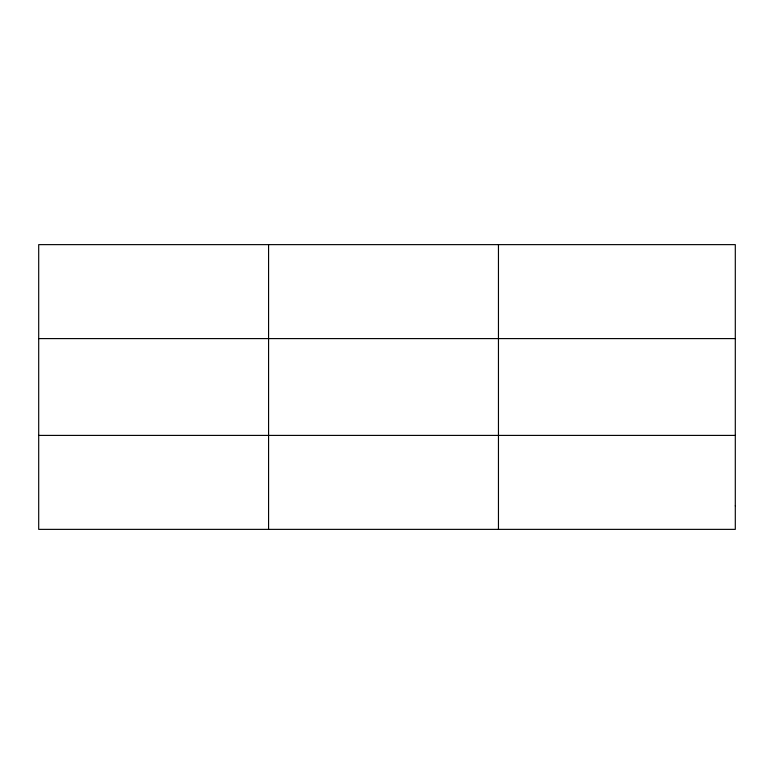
<?xml version="1.0" encoding="UTF-8"?>
<svg xmlns="http://www.w3.org/2000/svg" width="774" height="774" viewBox="0 0 774 774"><rect width="100%" height="100%" fill="white"/><g stroke="black" fill="none" stroke-linecap="round" stroke-linejoin="round"><path stroke-width="1.16" d="M268.578 529.368L268.578 244.632M498.456 529.368L498.456 244.632M38.7 338.596L735.3 338.596M38.7 435.404L735.3 435.404M735.3 505.877L735.3 529.368L38.7 529.368L38.7 244.632L735.3 244.632L735.3 505.877"/></g></svg>
